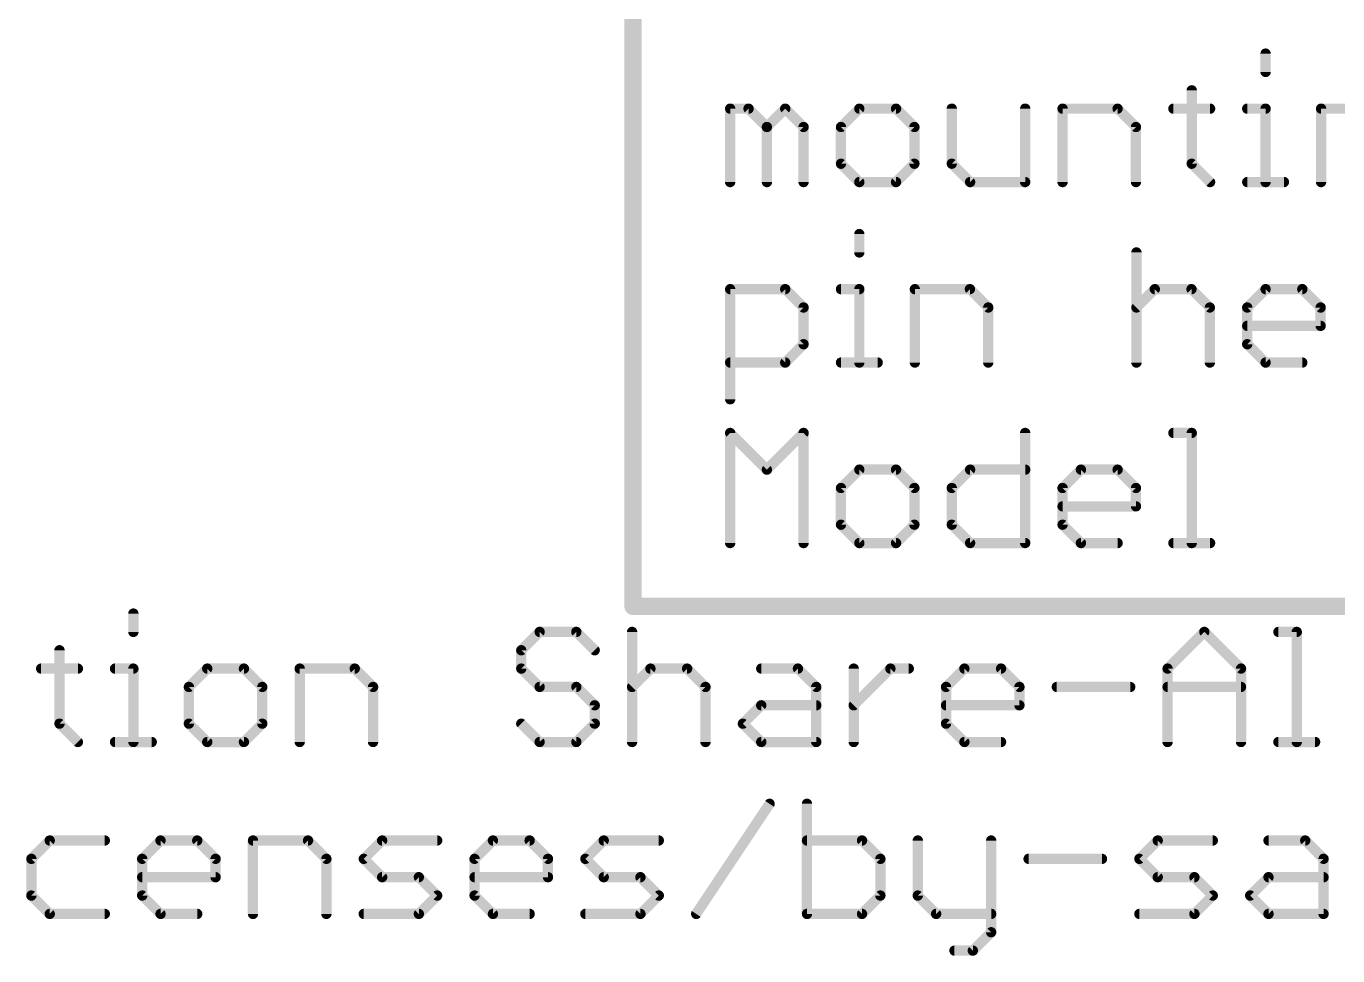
# Model space of a CAD drawing. Extents: x -1 to 129, y -23 to 41.
# Drawn here: x 69.42 to 88.8, y -18.32 to -4.59 of the extents above; entities that cross this region are included whole.
import ezdxf

# ---------------------------------------------------------------- set-up
doc = ezdxf.new("R2010")
doc.units = 0
doc.layers.add('51', color=53, linetype='CONTINUOUS')

msp = doc.modelspace()

# ---------------------------------------------------------------- linework, layer by layer
at = {"layer": '51'}
for points, const_width in [([(78.39, 36.21), (78.39, -13.16)], 0.254), ([(87.7374, -4.9916), (87.7374, -5.2628)], 0.1524), ([(86.646, -5.534), (86.646, -6.6186)], 0.1524), ([(79.8262, -6.8898), (79.8262, -5.8051)], 0.1524), ([(79.8262, -5.8051), (80.0974, -5.8051)], 0.1524), ([(80.0974, -5.8051), (80.3685, -6.0763)], 0.1524), ([(80.3685, -6.0763), (80.6397, -5.8051)], 0.1524), ([(80.6397, -5.8051), (80.9109, -6.0763)], 0.1524), ([(81.7345, -5.8051), (81.4634, -6.0763)], 0.1524), ([(82.2769, -5.8051), (81.7345, -5.8051)], 0.1524), ([(82.548, -6.0763), (82.2769, -5.8051)], 0.1524), ([(83.1005, -5.8051), (83.1005, -6.6186)], 0.1524), ([(84.1852, -6.8898), (84.1852, -5.8051)], 0.1524), ([(84.7377, -6.8898), (84.7377, -5.8051)], 0.1524), ([(84.7377, -5.8051), (85.5512, -5.8051)], 0.1524), ([(85.5512, -5.8051), (85.8223, -6.0763)], 0.1524), ([(86.3748, -5.8051), (86.9172, -5.8051)], 0.1524), ([(87.4663, -5.8051), (87.7374, -5.8051)], 0.1524), ([(87.7374, -5.8051), (87.7374, -6.8898)], 0.1524), ([(88.5577, -6.8898), (88.5577, -5.8051)], 0.1524), ([(88.5577, -5.8051), (89.3712, -5.8051)], 0.1524), ([(80.3685, -6.0763), (80.3685, -6.8898)], 0.1524), ([(80.9109, -6.0763), (80.9109, -6.8898)], 0.1524), ([(81.4634, -6.0763), (81.4634, -6.6186)], 0.1524), ([(82.548, -6.6186), (82.548, -6.0763)], 0.1524), ([(85.8223, -6.0763), (85.8223, -6.8898)], 0.1524), ([(81.4634, -6.6186), (81.7345, -6.8898)], 0.1524), ([(82.2769, -6.8898), (82.548, -6.6186)], 0.1524), ([(83.1005, -6.6186), (83.3717, -6.8898)], 0.1524), ([(86.646, -6.6186), (86.9172, -6.8898)], 0.1524), ([(81.7345, -6.8898), (82.2769, -6.8898)], 0.1524), ([(83.3717, -6.8898), (84.1852, -6.8898)], 0.1524), ([(87.4663, -6.8898), (88.0086, -6.8898)], 0.1524), ([(81.7345, -7.6586), (81.7345, -7.9298)], 0.1524), ([(85.8291, -7.9298), (85.8291, -9.5568)], 0.1524), ([(79.8262, -10.0991), (79.8262, -8.4721)], 0.1524), ([(79.8262, -8.4721), (80.6397, -8.4721)], 0.1524), ([(80.6397, -8.4721), (80.9109, -8.7433)], 0.1524), ([(81.4634, -8.4721), (81.7345, -8.4721)], 0.1524), ([(81.7345, -8.4721), (81.7345, -9.5568)], 0.1524), ([(82.5548, -9.5568), (82.5548, -8.4721)], 0.1524), ([(82.5548, -8.4721), (83.3683, -8.4721)], 0.1524), ([(83.3683, -8.4721), (83.6395, -8.7433)], 0.1524), ([(85.8291, -8.7433), (86.1003, -8.4721)], 0.1524), ([(86.1003, -8.4721), (86.6426, -8.4721)], 0.1524), ([(86.6426, -8.4721), (86.9138, -8.7433)], 0.1524), ([(87.4663, -8.7433), (87.7374, -8.4721)], 0.1524), ([(87.7374, -8.4721), (88.2798, -8.4721)], 0.1524), ([(88.2798, -8.4721), (88.5509, -8.7433)], 0.1524), ([(80.9109, -8.7433), (80.9109, -9.2856)], 0.1524), ([(83.6395, -8.7433), (83.6395, -9.5568)], 0.1524), ([(86.9138, -8.7433), (86.9138, -9.5568)], 0.1524), ([(87.4663, -9.2856), (87.4663, -8.7433)], 0.1524), ([(88.5509, -8.7433), (88.5509, -9.0145)], 0.1524), ([(88.5509, -9.0145), (87.4663, -9.0145)], 0.1524), ([(80.9109, -9.2856), (80.6397, -9.5568)], 0.1524), ([(87.7374, -9.5568), (87.4663, -9.2856)], 0.1524), ([(80.6397, -9.5568), (79.8262, -9.5568)], 0.1524), ([(81.4634, -9.5568), (82.0057, -9.5568)], 0.1524), ([(88.2798, -9.5568), (87.7374, -9.5568)], 0.1524), ([(79.8262, -12.2238), (79.8262, -10.5968)], 0.1524), ([(79.8262, -10.5968), (80.3685, -11.1391)], 0.1524), ([(80.3685, -11.1391), (80.9109, -10.5968)], 0.1524), ([(80.9109, -10.5968), (80.9109, -12.2238)], 0.1524), ([(84.1852, -10.5968), (84.1852, -12.2238)], 0.1524), ([(86.3748, -10.5968), (86.646, -10.5968)], 0.1524), ([(86.646, -10.5968), (86.646, -12.2238)], 0.1524), ([(81.7345, -11.1391), (81.4634, -11.4103)], 0.1524), ([(82.2769, -11.1391), (81.7345, -11.1391)], 0.1524), ([(82.548, -11.4103), (82.2769, -11.1391)], 0.1524), ([(83.1005, -11.4103), (83.3717, -11.1391)], 0.1524), ([(83.3717, -11.1391), (84.1852, -11.1391)], 0.1524), ([(84.7377, -11.4103), (85.0088, -11.1391)], 0.1524), ([(85.0088, -11.1391), (85.5512, -11.1391)], 0.1524), ([(85.5512, -11.1391), (85.8223, -11.4103)], 0.1524), ([(81.4634, -11.4103), (81.4634, -11.9526)], 0.1524), ([(82.548, -11.9526), (82.548, -11.4103)], 0.1524), ([(83.1005, -11.9526), (83.1005, -11.4103)], 0.1524), ([(84.7377, -11.9526), (84.7377, -11.4103)], 0.1524), ([(85.8223, -11.4103), (85.8223, -11.6815)], 0.1524), ([(85.8223, -11.6815), (84.7377, -11.6815)], 0.1524), ([(81.4634, -11.9526), (81.7345, -12.2238)], 0.1524), ([(82.2769, -12.2238), (82.548, -11.9526)], 0.1524), ([(83.3717, -12.2238), (83.1005, -11.9526)], 0.1524), ([(85.0088, -12.2238), (84.7377, -11.9526)], 0.1524), ([(81.7345, -12.2238), (82.2769, -12.2238)], 0.1524), ([(84.1852, -12.2238), (83.3717, -12.2238)], 0.1524), ([(85.5512, -12.2238), (85.0088, -12.2238)], 0.1524), ([(86.3748, -12.2238), (86.9172, -12.2238)], 0.1524), ([(78.39, -13.16), (129.19, -13.16)], 0.254), ([(71.0079, -13.2656), (71.0079, -13.5368)], 0.1524), ([(77.0108, -13.5368), (76.7397, -13.808)], 0.1524), ([(77.5531, -13.5368), (77.0108, -13.5368)], 0.1524), ([(77.8243, -13.808), (77.5531, -13.5368)], 0.1524), ([(78.3768, -13.5368), (78.3768, -15.1638)], 0.1524), ([(86.2897, -14.0791), (86.8321, -13.5368)], 0.1524), ([(86.8321, -13.5368), (87.3744, -14.0791)], 0.1524), ([(87.9269, -13.5368), (88.1981, -13.5368)], 0.1524), ([(88.1981, -13.5368), (88.1981, -15.1638)], 0.1524), ([(69.9165, -13.808), (69.9165, -14.8926)], 0.1524), ([(76.7397, -13.808), (76.7397, -14.0791)], 0.1524), ([(69.6453, -14.0791), (70.1876, -14.0791)], 0.1524), ([(70.7367, -14.0791), (71.0079, -14.0791)], 0.1524), ([(71.0079, -14.0791), (71.0079, -15.1638)], 0.1524), ([(72.0993, -14.0791), (71.8282, -14.3503)], 0.1524), ([(72.6417, -14.0791), (72.0993, -14.0791)], 0.1524), ([(72.9128, -14.3503), (72.6417, -14.0791)], 0.1524), ([(73.4653, -15.1638), (73.4653, -14.0791)], 0.1524), ([(73.4653, -14.0791), (74.2788, -14.0791)], 0.1524), ([(74.2788, -14.0791), (74.55, -14.3503)], 0.1524), ([(76.7397, -14.0791), (77.0108, -14.3503)], 0.1524), ([(78.3768, -14.3503), (78.648, -14.0791)], 0.1524), ([(78.648, -14.0791), (79.1903, -14.0791)], 0.1524), ([(79.1903, -14.0791), (79.4615, -14.3503)], 0.1524), ([(80.2851, -14.0791), (80.8275, -14.0791)], 0.1524), ([(80.8275, -14.0791), (81.0986, -14.3503)], 0.1524), ([(81.6511, -15.1638), (81.6511, -14.0791)], 0.1524), ([(81.6511, -14.6215), (82.1934, -14.0791)], 0.1524), ([(82.1934, -14.0791), (82.4646, -14.0791)], 0.1524), ([(83.0154, -14.3503), (83.2866, -14.0791)], 0.1524), ([(83.2866, -14.0791), (83.8289, -14.0791)], 0.1524), ([(83.8289, -14.0791), (84.1001, -14.3503)], 0.1524), ([(86.2897, -15.1638), (86.2897, -14.0791)], 0.1524), ([(87.3744, -14.0791), (87.3744, -15.1638)], 0.1524), ([(71.8282, -14.3503), (71.8282, -14.8926)], 0.1524), ([(72.9128, -14.8926), (72.9128, -14.3503)], 0.1524), ([(74.55, -14.3503), (74.55, -15.1638)], 0.1524), ([(77.0108, -14.3503), (77.5531, -14.3503)], 0.1524), ([(77.5531, -14.3503), (77.8243, -14.6215)], 0.1524), ([(79.4615, -14.3503), (79.4615, -15.1638)], 0.1524), ([(81.0986, -14.3503), (81.0986, -15.1638)], 0.1524), ([(83.0154, -14.8926), (83.0154, -14.3503)], 0.1524), ([(84.1001, -14.3503), (84.1001, -14.6215)], 0.1524), ([(84.6526, -14.3503), (85.7372, -14.3503)], 0.1524), ([(86.2897, -14.3503), (87.3744, -14.3503)], 0.1524), ([(77.8243, -14.6215), (77.8243, -14.8926)], 0.1524), ([(80.014, -14.8926), (80.2851, -14.6215)], 0.1524), ([(80.2851, -14.6215), (81.0986, -14.6215)], 0.1524), ([(84.1001, -14.6215), (83.0154, -14.6215)], 0.1524), ([(69.9165, -14.8926), (70.1876, -15.1638)], 0.1524), ([(71.8282, -14.8926), (72.0993, -15.1638)], 0.1524), ([(72.6417, -15.1638), (72.9128, -14.8926)], 0.1524), ([(77.0108, -15.1638), (76.7397, -14.8926)], 0.1524), ([(77.8243, -14.8926), (77.5531, -15.1638)], 0.1524), ([(80.2851, -15.1638), (80.014, -14.8926)], 0.1524), ([(83.2866, -15.1638), (83.0154, -14.8926)], 0.1524), ([(70.7367, -15.1638), (71.2791, -15.1638)], 0.1524), ([(72.0993, -15.1638), (72.6417, -15.1638)], 0.1524), ([(77.5531, -15.1638), (77.0108, -15.1638)], 0.1524), ([(81.0986, -15.1638), (80.2851, -15.1638)], 0.1524), ([(83.8289, -15.1638), (83.2866, -15.1638)], 0.1524), ([(87.9269, -15.1638), (88.4692, -15.1638)], 0.1524), ([(79.3238, -17.7038), (80.4085, -16.0768)], 0.1524), ([(80.9609, -16.0768), (80.9609, -17.7038)], 0.1524), ([(69.772, -16.6191), (69.5009, -16.8903)], 0.1524), ([(70.5855, -16.6191), (69.772, -16.6191)], 0.1524), ([(71.138, -16.8903), (71.4092, -16.6191)], 0.1524), ([(71.4092, -16.6191), (71.9515, -16.6191)], 0.1524), ([(71.9515, -16.6191), (72.2227, -16.8903)], 0.1524), ([(72.7752, -17.7038), (72.7752, -16.6191)], 0.1524), ([(72.7752, -16.6191), (73.5887, -16.6191)], 0.1524), ([(73.5887, -16.6191), (73.8598, -16.8903)], 0.1524), ([(74.4123, -16.8903), (74.6835, -16.6191)], 0.1524), ([(74.6835, -16.6191), (75.497, -16.6191)], 0.1524), ([(76.0495, -16.8903), (76.3206, -16.6191)], 0.1524), ([(76.3206, -16.6191), (76.863, -16.6191)], 0.1524), ([(76.863, -16.6191), (77.1341, -16.8903)], 0.1524), ([(77.6866, -16.8903), (77.9578, -16.6191)], 0.1524), ([(77.9578, -16.6191), (78.7713, -16.6191)], 0.1524), ([(81.7744, -16.6191), (80.9609, -16.6191)], 0.1524), ([(82.0456, -16.8903), (81.7744, -16.6191)], 0.1524), ([(82.5981, -16.6191), (82.5981, -17.4326)], 0.1524), ([(83.6828, -16.6191), (83.6828, -17.975)], 0.1524), ([(85.8724, -16.8903), (86.1436, -16.6191)], 0.1524), ([(86.1436, -16.6191), (86.9571, -16.6191)], 0.1524), ([(87.7807, -16.6191), (88.3231, -16.6191)], 0.1524), ([(88.3231, -16.6191), (88.5942, -16.8903)], 0.1524), ([(69.5009, -16.8903), (69.5009, -17.4326)], 0.1524), ([(71.138, -17.4326), (71.138, -16.8903)], 0.1524), ([(72.2227, -16.8903), (72.2227, -17.1615)], 0.1524), ([(73.8598, -16.8903), (73.8598, -17.7038)], 0.1524), ([(74.6835, -17.1615), (74.4123, -16.8903)], 0.1524), ([(76.0495, -17.4326), (76.0495, -16.8903)], 0.1524), ([(77.1341, -16.8903), (77.1341, -17.1615)], 0.1524), ([(77.9578, -17.1615), (77.6866, -16.8903)], 0.1524), ([(82.0456, -17.4326), (82.0456, -16.8903)], 0.1524), ([(84.2353, -16.8903), (85.3199, -16.8903)], 0.1524), ([(86.1436, -17.1615), (85.8724, -16.8903)], 0.1524), ([(88.5942, -16.8903), (88.5942, -17.7038)], 0.1524), ([(72.2227, -17.1615), (71.138, -17.1615)], 0.1524), ([(75.2258, -17.1615), (74.6835, -17.1615)], 0.1524), ([(75.497, -17.4326), (75.2258, -17.1615)], 0.1524), ([(77.1341, -17.1615), (76.0495, -17.1615)], 0.1524), ([(78.5001, -17.1615), (77.9578, -17.1615)], 0.1524), ([(78.7713, -17.4326), (78.5001, -17.1615)], 0.1524), ([(86.6859, -17.1615), (86.1436, -17.1615)], 0.1524), ([(86.9571, -17.4326), (86.6859, -17.1615)], 0.1524), ([(87.5096, -17.4326), (87.7807, -17.1615)], 0.1524), ([(87.7807, -17.1615), (88.5942, -17.1615)], 0.1524), ([(69.5009, -17.4326), (69.772, -17.7038)], 0.1524), ([(71.4092, -17.7038), (71.138, -17.4326)], 0.1524), ([(75.2258, -17.7038), (75.497, -17.4326)], 0.1524), ([(76.3206, -17.7038), (76.0495, -17.4326)], 0.1524), ([(78.5001, -17.7038), (78.7713, -17.4326)], 0.1524), ([(81.7744, -17.7038), (82.0456, -17.4326)], 0.1524), ([(82.5981, -17.4326), (82.8693, -17.7038)], 0.1524), ([(86.6859, -17.7038), (86.9571, -17.4326)], 0.1524), ([(87.7807, -17.7038), (87.5096, -17.4326)], 0.1524), ([(69.772, -17.7038), (70.5855, -17.7038)], 0.1524), ([(71.9515, -17.7038), (71.4092, -17.7038)], 0.1524), ([(74.4123, -17.7038), (75.2258, -17.7038)], 0.1524), ([(76.863, -17.7038), (76.3206, -17.7038)], 0.1524), ([(77.6866, -17.7038), (78.5001, -17.7038)], 0.1524), ([(80.9609, -17.7038), (81.7744, -17.7038)], 0.1524), ([(82.8693, -17.7038), (83.6828, -17.7038)], 0.1524), ([(85.8724, -17.7038), (86.6859, -17.7038)], 0.1524), ([(88.5942, -17.7038), (87.7807, -17.7038)], 0.1524), ([(83.6828, -17.975), (83.4116, -18.2461)], 0.1524), ([(83.4116, -18.2461), (83.1404, -18.2461)], 0.1524)]:
    msp.add_lwpolyline(points, dxfattribs=dict(at, const_width=const_width))
for points, const_width in [([(87.7755, -4.9916, 1), (87.6993, -4.9916)], 0.0762), ([(87.6993, -5.2628, 1), (87.7755, -5.2628)], 0.0762), ([(86.6841, -5.534, 1), (86.6079, -5.534)], 0.0762), ([(79.8643, -5.8051, 1), (79.7881, -5.8051)], 0.0762), ([(79.8262, -5.767, 1), (79.8262, -5.8432)], 0.0762), ([(80.1243, -5.7782, 1), (80.0704, -5.8321)], 0.0762), ([(80.0974, -5.8432, 1), (80.0974, -5.767)], 0.0762), ([(80.6666, -5.7782, 1), (80.6128, -5.8321)], 0.0762), ([(80.6666, -5.8321, 1), (80.6128, -5.7782)], 0.0762), ([(81.7345, -5.767, 1), (81.7345, -5.8432)], 0.0762), ([(81.7615, -5.8321, 1), (81.7076, -5.7782)], 0.0762), ([(82.3038, -5.7782, 1), (82.2499, -5.8321)], 0.0762), ([(82.2769, -5.8432, 1), (82.2769, -5.767)], 0.0762), ([(83.1386, -5.8051, 1), (83.0624, -5.8051)], 0.0762), ([(84.2233, -5.8051, 1), (84.1471, -5.8051)], 0.0762), ([(84.7758, -5.8051, 1), (84.6996, -5.8051)], 0.0762), ([(84.7377, -5.767, 1), (84.7377, -5.8432)], 0.0762), ([(85.5781, -5.7782, 1), (85.5242, -5.8321)], 0.0762), ([(85.5512, -5.8432, 1), (85.5512, -5.767)], 0.0762), ([(86.3748, -5.767, 1), (86.3748, -5.8432)], 0.0762), ([(86.9172, -5.8432, 1), (86.9172, -5.767)], 0.0762), ([(87.4663, -5.767, 1), (87.4663, -5.8432)], 0.0762), ([(87.7755, -5.8051, 1), (87.6993, -5.8051)], 0.0762), ([(87.7374, -5.8432, 1), (87.7374, -5.767)], 0.0762), ([(88.5958, -5.8051, 1), (88.5196, -5.8051)], 0.0762), ([(88.5577, -5.767, 1), (88.5577, -5.8432)], 0.0762), ([(80.4066, -6.0763, 1), (80.3304, -6.0763)], 0.0762), ([(80.949, -6.0763, 1), (80.8728, -6.0763)], 0.0762), ([(81.5015, -6.0763, 1), (81.4253, -6.0763)], 0.0762), ([(82.5861, -6.0763, 1), (82.5099, -6.0763)], 0.0762), ([(85.8604, -6.0763, 1), (85.7842, -6.0763)], 0.0762), ([(80.3416, -6.0494, 1), (80.3955, -6.1032)], 0.0762), ([(80.3416, -6.1032, 1), (80.3955, -6.0494)], 0.0762), ([(80.8839, -6.1032, 1), (80.9378, -6.0494)], 0.0762), ([(81.4364, -6.0494, 1), (81.4903, -6.1032)], 0.0762), ([(82.5211, -6.1032, 1), (82.575, -6.0494)], 0.0762), ([(85.7954, -6.1032, 1), (85.8493, -6.0494)], 0.0762), ([(81.4903, -6.5917, 1), (81.4364, -6.6456)], 0.0762), ([(81.4253, -6.6186, 1), (81.5015, -6.6186)], 0.0762), ([(82.5099, -6.6186, 1), (82.5861, -6.6186)], 0.0762), ([(82.575, -6.6456, 1), (82.5211, -6.5917)], 0.0762), ([(83.1275, -6.5917, 1), (83.0736, -6.6456)], 0.0762), ([(83.0624, -6.6186, 1), (83.1386, -6.6186)], 0.0762), ([(86.6729, -6.5917, 1), (86.619, -6.6456)], 0.0762), ([(86.6079, -6.6186, 1), (86.6841, -6.6186)], 0.0762), ([(79.7881, -6.8898, 1), (79.8643, -6.8898)], 0.0762), ([(80.3304, -6.8898, 1), (80.4066, -6.8898)], 0.0762), ([(80.8728, -6.8898, 1), (80.949, -6.8898)], 0.0762), ([(81.7345, -6.8517, 1), (81.7345, -6.9279)], 0.0762), ([(81.7076, -6.9167, 1), (81.7615, -6.8629)], 0.0762), ([(82.2499, -6.8629, 1), (82.3038, -6.9167)], 0.0762), ([(82.2769, -6.9279, 1), (82.2769, -6.8517)], 0.0762), ([(83.3717, -6.8517, 1), (83.3717, -6.9279)], 0.0762), ([(83.3447, -6.9167, 1), (83.3986, -6.8629)], 0.0762), ([(84.1471, -6.8898, 1), (84.2233, -6.8898)], 0.0762), ([(84.1852, -6.9279, 1), (84.1852, -6.8517)], 0.0762), ([(84.6996, -6.8898, 1), (84.7758, -6.8898)], 0.0762), ([(85.7842, -6.8898, 1), (85.8604, -6.8898)], 0.0762), ([(86.8902, -6.9167, 1), (86.9441, -6.8629)], 0.0762), ([(87.4663, -6.8517, 1), (87.4663, -6.9279)], 0.0762), ([(87.6993, -6.8898, 1), (87.7755, -6.8898)], 0.0762), ([(88.0086, -6.9279, 1), (88.0086, -6.8517)], 0.0762), ([(88.5196, -6.8898, 1), (88.5958, -6.8898)], 0.0762), ([(81.7726, -7.6586, 1), (81.6964, -7.6586)], 0.0762), ([(81.6964, -7.9298, 1), (81.7726, -7.9298)], 0.0762), ([(85.8672, -7.9298, 1), (85.791, -7.9298)], 0.0762), ([(79.8643, -8.4721, 1), (79.7881, -8.4721)], 0.0762), ([(79.8262, -8.434, 1), (79.8262, -8.5102)], 0.0762), ([(80.6666, -8.4452, 1), (80.6128, -8.4991)], 0.0762), ([(80.6397, -8.5102, 1), (80.6397, -8.434)], 0.0762), ([(81.4634, -8.434, 1), (81.4634, -8.5102)], 0.0762), ([(81.7726, -8.4721, 1), (81.6964, -8.4721)], 0.0762), ([(81.7345, -8.5102, 1), (81.7345, -8.434)], 0.0762), ([(82.5929, -8.4721, 1), (82.5167, -8.4721)], 0.0762), ([(82.5548, -8.434, 1), (82.5548, -8.5102)], 0.0762), ([(83.3952, -8.4452, 1), (83.3413, -8.4991)], 0.0762), ([(83.3683, -8.5102, 1), (83.3683, -8.434)], 0.0762), ([(86.1003, -8.434, 1), (86.1003, -8.5102)], 0.0762), ([(86.1272, -8.4991, 1), (86.0733, -8.4452)], 0.0762), ([(86.6695, -8.4452, 1), (86.6157, -8.4991)], 0.0762), ([(86.6426, -8.5102, 1), (86.6426, -8.434)], 0.0762), ([(87.7374, -8.434, 1), (87.7374, -8.5102)], 0.0762), ([(87.7644, -8.4991, 1), (87.7105, -8.4452)], 0.0762), ([(88.3067, -8.4452, 1), (88.2528, -8.4991)], 0.0762), ([(88.2798, -8.5102, 1), (88.2798, -8.434)], 0.0762), ([(80.949, -8.7433, 1), (80.8728, -8.7433)], 0.0762), ([(80.8839, -8.7702, 1), (80.9378, -8.7164)], 0.0762), ([(83.6776, -8.7433, 1), (83.6014, -8.7433)], 0.0762), ([(83.6125, -8.7702, 1), (83.6664, -8.7164)], 0.0762), ([(85.8022, -8.7164, 1), (85.856, -8.7702)], 0.0762), ([(86.9519, -8.7433, 1), (86.8757, -8.7433)], 0.0762), ([(86.8868, -8.7702, 1), (86.9407, -8.7164)], 0.0762), ([(87.5044, -8.7433, 1), (87.4282, -8.7433)], 0.0762), ([(87.4393, -8.7164, 1), (87.4932, -8.7702)], 0.0762), ([(88.589, -8.7433, 1), (88.5128, -8.7433)], 0.0762), ([(88.524, -8.7702, 1), (88.5779, -8.7164)], 0.0762), ([(87.4663, -8.9764, 1), (87.4663, -9.0526)], 0.0762), ([(88.5128, -9.0145, 1), (88.589, -9.0145)], 0.0762), ([(88.5509, -9.0526, 1), (88.5509, -8.9764)], 0.0762), ([(80.8728, -9.2856, 1), (80.949, -9.2856)], 0.0762), ([(80.9378, -9.3126, 1), (80.8839, -9.2587)], 0.0762), ([(87.4932, -9.2587, 1), (87.4393, -9.3126)], 0.0762), ([(87.4282, -9.2856, 1), (87.5044, -9.2856)], 0.0762), ([(79.8262, -9.5187, 1), (79.8262, -9.5949)], 0.0762), ([(80.6128, -9.5299, 1), (80.6666, -9.5837)], 0.0762), ([(80.6397, -9.5949, 1), (80.6397, -9.5187)], 0.0762), ([(81.4634, -9.5187, 1), (81.4634, -9.5949)], 0.0762), ([(82.0057, -9.5949, 1), (82.0057, -9.5187)], 0.0762), ([(87.7374, -9.5187, 1), (87.7374, -9.5949)], 0.0762), ([(87.7105, -9.5837, 1), (87.7644, -9.5299)], 0.0762), ([(88.2798, -9.5949, 1), (88.2798, -9.5187)], 0.0762), ([(81.6964, -9.5568, 1), (81.7726, -9.5568)], 0.0762), ([(82.5167, -9.5568, 1), (82.5929, -9.5568)], 0.0762), ([(83.6014, -9.5568, 1), (83.6776, -9.5568)], 0.0762), ([(85.791, -9.5568, 1), (85.8672, -9.5568)], 0.0762), ([(86.8757, -9.5568, 1), (86.9519, -9.5568)], 0.0762), ([(79.7881, -10.0991, 1), (79.8643, -10.0991)], 0.0762), ([(79.8643, -10.5968, 1), (79.7881, -10.5968)], 0.0762), ([(79.8531, -10.5699, 1), (79.7993, -10.6238)], 0.0762), ([(80.949, -10.5968, 1), (80.8728, -10.5968)], 0.0762), ([(80.9378, -10.6238, 1), (80.8839, -10.5699)], 0.0762), ([(84.2233, -10.5968, 1), (84.1471, -10.5968)], 0.0762), ([(86.3748, -10.5587, 1), (86.3748, -10.6349)], 0.0762), ([(86.6841, -10.5968, 1), (86.6079, -10.5968)], 0.0762), ([(86.646, -10.6349, 1), (86.646, -10.5587)], 0.0762), ([(80.3416, -11.1122, 1), (80.3955, -11.1661)], 0.0762), ([(80.3416, -11.1661, 1), (80.3955, -11.1122)], 0.0762), ([(81.7345, -11.101, 1), (81.7345, -11.1772)], 0.0762), ([(81.7615, -11.1661, 1), (81.7076, -11.1122)], 0.0762), ([(82.3038, -11.1122, 1), (82.2499, -11.1661)], 0.0762), ([(82.2769, -11.1772, 1), (82.2769, -11.101)], 0.0762), ([(83.3717, -11.101, 1), (83.3717, -11.1772)], 0.0762), ([(83.3986, -11.1661, 1), (83.3447, -11.1122)], 0.0762), ([(84.1852, -11.1772, 1), (84.1852, -11.101)], 0.0762), ([(85.0088, -11.101, 1), (85.0088, -11.1772)], 0.0762), ([(85.0358, -11.1661, 1), (84.9819, -11.1122)], 0.0762), ([(85.5781, -11.1122, 1), (85.5242, -11.1661)], 0.0762), ([(85.5512, -11.1772, 1), (85.5512, -11.101)], 0.0762), ([(81.5015, -11.4103, 1), (81.4253, -11.4103)], 0.0762), ([(81.4364, -11.3834, 1), (81.4903, -11.4372)], 0.0762), ([(82.5861, -11.4103, 1), (82.5099, -11.4103)], 0.0762), ([(82.5211, -11.4372, 1), (82.575, -11.3834)], 0.0762), ([(83.1386, -11.4103, 1), (83.0624, -11.4103)], 0.0762), ([(83.0736, -11.3834, 1), (83.1275, -11.4372)], 0.0762), ([(84.7758, -11.4103, 1), (84.6996, -11.4103)], 0.0762), ([(84.7107, -11.3834, 1), (84.7646, -11.4372)], 0.0762), ([(85.8604, -11.4103, 1), (85.7842, -11.4103)], 0.0762), ([(85.7954, -11.4372, 1), (85.8493, -11.3834)], 0.0762), ([(84.7377, -11.6434, 1), (84.7377, -11.7196)], 0.0762), ([(85.8223, -11.7196, 1), (85.8223, -11.6434)], 0.0762), ([(85.7842, -11.6815, 1), (85.8604, -11.6815)], 0.0762), ([(81.4903, -11.9257, 1), (81.4364, -11.9796)], 0.0762), ([(81.4253, -11.9526, 1), (81.5015, -11.9526)], 0.0762), ([(82.5099, -11.9526, 1), (82.5861, -11.9526)], 0.0762), ([(82.575, -11.9796, 1), (82.5211, -11.9257)], 0.0762), ([(83.1275, -11.9257, 1), (83.0736, -11.9796)], 0.0762), ([(83.0624, -11.9526, 1), (83.1386, -11.9526)], 0.0762), ([(84.7646, -11.9257, 1), (84.7107, -11.9796)], 0.0762), ([(84.6996, -11.9526, 1), (84.7758, -11.9526)], 0.0762), ([(79.7881, -12.2238, 1), (79.8643, -12.2238)], 0.0762), ([(80.8728, -12.2238, 1), (80.949, -12.2238)], 0.0762), ([(81.7345, -12.1857, 1), (81.7345, -12.2619)], 0.0762), ([(81.7076, -12.2507, 1), (81.7615, -12.1969)], 0.0762), ([(82.2499, -12.1969, 1), (82.3038, -12.2507)], 0.0762), ([(82.2769, -12.2619, 1), (82.2769, -12.1857)], 0.0762), ([(83.3717, -12.1857, 1), (83.3717, -12.2619)], 0.0762), ([(83.3447, -12.2507, 1), (83.3986, -12.1969)], 0.0762), ([(84.1471, -12.2238, 1), (84.2233, -12.2238)], 0.0762), ([(84.1852, -12.2619, 1), (84.1852, -12.1857)], 0.0762), ([(85.0088, -12.1857, 1), (85.0088, -12.2619)], 0.0762), ([(84.9819, -12.2507, 1), (85.0358, -12.1969)], 0.0762), ([(85.5512, -12.2619, 1), (85.5512, -12.1857)], 0.0762), ([(86.3748, -12.1857, 1), (86.3748, -12.2619)], 0.0762), ([(86.6079, -12.2238, 1), (86.6841, -12.2238)], 0.0762), ([(86.9172, -12.2619, 1), (86.9172, -12.1857)], 0.0762), ([(78.39, -13.0965, 1), (78.39, -13.2235)], 0.127), ([(78.3265, -13.16, 1), (78.4535, -13.16)], 0.127), ([(71.046, -13.2656, 1), (70.9698, -13.2656)], 0.0762), ([(70.9698, -13.5368, 1), (71.046, -13.5368)], 0.0762), ([(77.0108, -13.4987, 1), (77.0108, -13.5749)], 0.0762), ([(77.0378, -13.5638, 1), (76.9839, -13.5099)], 0.0762), ([(77.5801, -13.5099, 1), (77.5262, -13.5638)], 0.0762), ([(77.5531, -13.5749, 1), (77.5531, -13.4987)], 0.0762), ([(78.4149, -13.5368, 1), (78.3387, -13.5368)], 0.0762), ([(86.859, -13.5099, 1), (86.8051, -13.5638)], 0.0762), ([(86.859, -13.5638, 1), (86.8051, -13.5099)], 0.0762), ([(87.9269, -13.4987, 1), (87.9269, -13.5749)], 0.0762), ([(88.2362, -13.5368, 1), (88.16, -13.5368)], 0.0762), ([(88.1981, -13.5749, 1), (88.1981, -13.4987)], 0.0762), ([(69.9546, -13.808, 1), (69.8784, -13.808)], 0.0762), ([(76.7127, -13.781, 1), (76.7666, -13.8349)], 0.0762), ([(76.7778, -13.808, 1), (76.7016, -13.808)], 0.0762), ([(77.7974, -13.8349, 1), (77.8513, -13.781)], 0.0762), ([(69.6453, -14.041, 1), (69.6453, -14.1172)], 0.0762), ([(70.1876, -14.1172, 1), (70.1876, -14.041)], 0.0762), ([(70.7367, -14.041, 1), (70.7367, -14.1172)], 0.0762), ([(71.046, -14.0791, 1), (70.9698, -14.0791)], 0.0762), ([(71.0079, -14.1172, 1), (71.0079, -14.041)], 0.0762), ([(72.0993, -14.041, 1), (72.0993, -14.1172)], 0.0762), ([(72.1263, -14.1061, 1), (72.0724, -14.0522)], 0.0762), ([(72.6686, -14.0522, 1), (72.6147, -14.1061)], 0.0762), ([(72.6417, -14.1172, 1), (72.6417, -14.041)], 0.0762), ([(73.5034, -14.0791, 1), (73.4272, -14.0791)], 0.0762), ([(73.4653, -14.041, 1), (73.4653, -14.1172)], 0.0762), ([(74.3058, -14.0522, 1), (74.2519, -14.1061)], 0.0762), ([(74.2788, -14.1172, 1), (74.2788, -14.041)], 0.0762), ([(76.7666, -14.0522, 1), (76.7127, -14.1061)], 0.0762), ([(76.7016, -14.0791, 1), (76.7778, -14.0791)], 0.0762), ([(78.648, -14.041, 1), (78.648, -14.1172)], 0.0762), ([(78.6749, -14.1061, 1), (78.621, -14.0522)], 0.0762), ([(79.2172, -14.0522, 1), (79.1634, -14.1061)], 0.0762), ([(79.1903, -14.1172, 1), (79.1903, -14.041)], 0.0762), ([(80.2851, -14.041, 1), (80.2851, -14.1172)], 0.0762), ([(80.8544, -14.0522, 1), (80.8005, -14.1061)], 0.0762), ([(80.8275, -14.1172, 1), (80.8275, -14.041)], 0.0762), ([(81.6892, -14.0791, 1), (81.613, -14.0791)], 0.0762), ([(82.1934, -14.041, 1), (82.1934, -14.1172)], 0.0762), ([(82.2204, -14.1061, 1), (82.1665, -14.0522)], 0.0762), ([(82.4646, -14.1172, 1), (82.4646, -14.041)], 0.0762), ([(83.2866, -14.041, 1), (83.2866, -14.1172)], 0.0762), ([(83.3135, -14.1061, 1), (83.2596, -14.0522)], 0.0762), ([(83.8559, -14.0522, 1), (83.802, -14.1061)], 0.0762), ([(83.8289, -14.1172, 1), (83.8289, -14.041)], 0.0762), ([(86.3278, -14.0791, 1), (86.2516, -14.0791)], 0.0762), ([(86.2628, -14.0522, 1), (86.3167, -14.1061)], 0.0762), ([(87.4125, -14.0791, 1), (87.3363, -14.0791)], 0.0762), ([(87.3474, -14.1061, 1), (87.4013, -14.0522)], 0.0762), ([(71.8663, -14.3503, 1), (71.7901, -14.3503)], 0.0762), ([(71.8012, -14.3234, 1), (71.8551, -14.3772)], 0.0762), ([(72.9509, -14.3503, 1), (72.8747, -14.3503)], 0.0762), ([(72.8859, -14.3772, 1), (72.9398, -14.3234)], 0.0762), ([(74.5881, -14.3503, 1), (74.5119, -14.3503)], 0.0762), ([(74.5231, -14.3772, 1), (74.5769, -14.3234)], 0.0762), ([(77.0108, -14.3122, 1), (77.0108, -14.3884)], 0.0762), ([(76.9839, -14.3772, 1), (77.0378, -14.3234)], 0.0762), ([(77.5801, -14.3234, 1), (77.5262, -14.3772)], 0.0762), ([(77.5531, -14.3884, 1), (77.5531, -14.3122)], 0.0762), ([(78.3499, -14.3234, 1), (78.4038, -14.3772)], 0.0762), ([(79.4996, -14.3503, 1), (79.4234, -14.3503)], 0.0762), ([(79.4345, -14.3772, 1), (79.4884, -14.3234)], 0.0762), ([(81.1367, -14.3503, 1), (81.0605, -14.3503)], 0.0762), ([(81.0717, -14.3772, 1), (81.1256, -14.3234)], 0.0762), ([(83.0535, -14.3503, 1), (82.9773, -14.3503)], 0.0762), ([(82.9885, -14.3234, 1), (83.0424, -14.3772)], 0.0762), ([(84.1382, -14.3503, 1), (84.062, -14.3503)], 0.0762), ([(84.0731, -14.3772, 1), (84.127, -14.3234)], 0.0762), ([(84.6526, -14.3122, 1), (84.6526, -14.3884)], 0.0762), ([(85.7372, -14.3884, 1), (85.7372, -14.3122)], 0.0762), ([(86.2897, -14.3122, 1), (86.2897, -14.3884)], 0.0762), ([(87.3744, -14.3884, 1), (87.3744, -14.3122)], 0.0762), ([(77.8624, -14.6215, 1), (77.7862, -14.6215)], 0.0762), ([(77.7974, -14.6484, 1), (77.8513, -14.5945)], 0.0762), ([(80.2851, -14.5834, 1), (80.2851, -14.6596)], 0.0762), ([(80.3121, -14.6484, 1), (80.2582, -14.5945)], 0.0762), ([(81.0986, -14.6596, 1), (81.0986, -14.5834)], 0.0762), ([(81.6242, -14.5945, 1), (81.6781, -14.6484)], 0.0762), ([(83.0154, -14.5834, 1), (83.0154, -14.6596)], 0.0762), ([(84.062, -14.6215, 1), (84.1382, -14.6215)], 0.0762), ([(84.1001, -14.6596, 1), (84.1001, -14.5834)], 0.0762), ([(69.9434, -14.8657, 1), (69.8895, -14.9196)], 0.0762), ([(69.8784, -14.8926, 1), (69.9546, -14.8926)], 0.0762), ([(71.8551, -14.8657, 1), (71.8012, -14.9196)], 0.0762), ([(71.7901, -14.8926, 1), (71.8663, -14.8926)], 0.0762), ([(72.8747, -14.8926, 1), (72.9509, -14.8926)], 0.0762), ([(72.9398, -14.9196, 1), (72.8859, -14.8657)], 0.0762), ([(76.7666, -14.8657, 1), (76.7127, -14.9196)], 0.0762), ([(77.7862, -14.8926, 1), (77.8624, -14.8926)], 0.0762), ([(77.8513, -14.9196, 1), (77.7974, -14.8657)], 0.0762), ([(80.0409, -14.8657, 1), (79.987, -14.9196)], 0.0762), ([(79.987, -14.8657, 1), (80.0409, -14.9196)], 0.0762), ([(83.0424, -14.8657, 1), (82.9885, -14.9196)], 0.0762), ([(82.9773, -14.8926, 1), (83.0535, -14.8926)], 0.0762), ([(70.1607, -15.1907, 1), (70.2146, -15.1369)], 0.0762), ([(70.7367, -15.1257, 1), (70.7367, -15.2019)], 0.0762), ([(71.2791, -15.2019, 1), (71.2791, -15.1257)], 0.0762), ([(72.0993, -15.1257, 1), (72.0993, -15.2019)], 0.0762), ([(72.0724, -15.1907, 1), (72.1263, -15.1369)], 0.0762), ([(72.6147, -15.1369, 1), (72.6686, -15.1907)], 0.0762), ([(72.6417, -15.2019, 1), (72.6417, -15.1257)], 0.0762), ([(77.0108, -15.1257, 1), (77.0108, -15.2019)], 0.0762), ([(76.9839, -15.1907, 1), (77.0378, -15.1369)], 0.0762), ([(77.5262, -15.1369, 1), (77.5801, -15.1907)], 0.0762), ([(77.5531, -15.2019, 1), (77.5531, -15.1257)], 0.0762), ([(80.2851, -15.1257, 1), (80.2851, -15.2019)], 0.0762), ([(80.2582, -15.1907, 1), (80.3121, -15.1369)], 0.0762), ([(81.0986, -15.2019, 1), (81.0986, -15.1257)], 0.0762), ([(83.2866, -15.1257, 1), (83.2866, -15.2019)], 0.0762), ([(83.2596, -15.1907, 1), (83.3135, -15.1369)], 0.0762), ([(83.8289, -15.2019, 1), (83.8289, -15.1257)], 0.0762), ([(87.9269, -15.1257, 1), (87.9269, -15.2019)], 0.0762), ([(88.4692, -15.2019, 1), (88.4692, -15.1257)], 0.0762), ([(70.9698, -15.1638, 1), (71.046, -15.1638)], 0.0762), ([(73.4272, -15.1638, 1), (73.5034, -15.1638)], 0.0762), ([(74.5119, -15.1638, 1), (74.5881, -15.1638)], 0.0762), ([(78.3387, -15.1638, 1), (78.4149, -15.1638)], 0.0762), ([(79.4234, -15.1638, 1), (79.4996, -15.1638)], 0.0762), ([(81.0605, -15.1638, 1), (81.1367, -15.1638)], 0.0762), ([(81.613, -15.1638, 1), (81.6892, -15.1638)], 0.0762), ([(86.2516, -15.1638, 1), (86.3278, -15.1638)], 0.0762), ([(87.3363, -15.1638, 1), (87.4125, -15.1638)], 0.0762), ([(88.16, -15.1638, 1), (88.2362, -15.1638)], 0.0762), ([(80.4402, -16.0979, 1), (80.3768, -16.0557)], 0.0762), ([(80.999, -16.0768, 1), (80.9228, -16.0768)], 0.0762), ([(69.772, -16.581, 1), (69.772, -16.6572)], 0.0762), ([(69.799, -16.6461, 1), (69.7451, -16.5922)], 0.0762), ([(70.5855, -16.6572, 1), (70.5855, -16.581)], 0.0762), ([(71.4092, -16.581, 1), (71.4092, -16.6572)], 0.0762), ([(71.4361, -16.6461, 1), (71.3822, -16.5922)], 0.0762), ([(71.9784, -16.5922, 1), (71.9246, -16.6461)], 0.0762), ([(71.9515, -16.6572, 1), (71.9515, -16.581)], 0.0762), ([(72.8133, -16.6191, 1), (72.7371, -16.6191)], 0.0762), ([(72.7752, -16.581, 1), (72.7752, -16.6572)], 0.0762), ([(73.6156, -16.5922, 1), (73.5617, -16.6461)], 0.0762), ([(73.5887, -16.6572, 1), (73.5887, -16.581)], 0.0762), ([(74.6835, -16.581, 1), (74.6835, -16.6572)], 0.0762), ([(74.7104, -16.6461, 1), (74.6565, -16.5922)], 0.0762), ([(75.497, -16.6572, 1), (75.497, -16.581)], 0.0762), ([(76.3206, -16.581, 1), (76.3206, -16.6572)], 0.0762), ([(76.3476, -16.6461, 1), (76.2937, -16.5922)], 0.0762), ([(76.8899, -16.5922, 1), (76.836, -16.6461)], 0.0762), ([(76.863, -16.6572, 1), (76.863, -16.581)], 0.0762), ([(77.9578, -16.581, 1), (77.9578, -16.6572)], 0.0762), ([(77.9847, -16.6461, 1), (77.9309, -16.5922)], 0.0762), ([(78.7713, -16.6572, 1), (78.7713, -16.581)], 0.0762), ([(80.9609, -16.581, 1), (80.9609, -16.6572)], 0.0762), ([(81.8014, -16.5922, 1), (81.7475, -16.6461)], 0.0762), ([(81.7744, -16.6572, 1), (81.7744, -16.581)], 0.0762), ([(82.6362, -16.6191, 1), (82.56, -16.6191)], 0.0762), ([(83.7209, -16.6191, 1), (83.6447, -16.6191)], 0.0762), ([(86.1436, -16.581, 1), (86.1436, -16.6572)], 0.0762), ([(86.1705, -16.6461, 1), (86.1166, -16.5922)], 0.0762), ([(86.9571, -16.6572, 1), (86.9571, -16.581)], 0.0762), ([(87.7807, -16.581, 1), (87.7807, -16.6572)], 0.0762), ([(88.35, -16.5922, 1), (88.2961, -16.6461)], 0.0762), ([(88.3231, -16.6572, 1), (88.3231, -16.581)], 0.0762), ([(69.539, -16.8903, 1), (69.4628, -16.8903)], 0.0762), ([(69.4739, -16.8634, 1), (69.5278, -16.9172)], 0.0762), ([(71.1761, -16.8903, 1), (71.0999, -16.8903)], 0.0762), ([(71.1111, -16.8634, 1), (71.165, -16.9172)], 0.0762), ([(72.2608, -16.8903, 1), (72.1846, -16.8903)], 0.0762), ([(72.1957, -16.9172, 1), (72.2496, -16.8634)], 0.0762), ([(73.8979, -16.8903, 1), (73.8217, -16.8903)], 0.0762), ([(73.8329, -16.9172, 1), (73.8868, -16.8634)], 0.0762), ([(74.4393, -16.8634, 1), (74.3854, -16.9172)], 0.0762), ([(74.3854, -16.8634, 1), (74.4393, -16.9172)], 0.0762), ([(76.0876, -16.8903, 1), (76.0114, -16.8903)], 0.0762), ([(76.0225, -16.8634, 1), (76.0764, -16.9172)], 0.0762), ([(77.1722, -16.8903, 1), (77.096, -16.8903)], 0.0762), ([(77.1072, -16.9172, 1), (77.1611, -16.8634)], 0.0762), ([(77.7136, -16.8634, 1), (77.6597, -16.9172)], 0.0762), ([(77.6597, -16.8634, 1), (77.7136, -16.9172)], 0.0762), ([(82.0837, -16.8903, 1), (82.0075, -16.8903)], 0.0762), ([(82.0187, -16.9172, 1), (82.0726, -16.8634)], 0.0762), ([(84.2353, -16.8522, 1), (84.2353, -16.9284)], 0.0762), ([(85.3199, -16.9284, 1), (85.3199, -16.8522)], 0.0762), ([(85.8994, -16.8634, 1), (85.8455, -16.9172)], 0.0762), ([(85.8455, -16.8634, 1), (85.8994, -16.9172)], 0.0762), ([(88.6323, -16.8903, 1), (88.5561, -16.8903)], 0.0762), ([(88.5673, -16.9172, 1), (88.6212, -16.8634)], 0.0762), ([(71.138, -17.1234, 1), (71.138, -17.1996)], 0.0762), ([(72.1846, -17.1615, 1), (72.2608, -17.1615)], 0.0762), ([(72.2227, -17.1996, 1), (72.2227, -17.1234)], 0.0762), ([(74.6835, -17.1234, 1), (74.6835, -17.1996)], 0.0762), ([(74.6565, -17.1884, 1), (74.7104, -17.1345)], 0.0762), ([(75.2528, -17.1345, 1), (75.1989, -17.1884)], 0.0762), ([(75.2258, -17.1996, 1), (75.2258, -17.1234)], 0.0762), ([(76.0495, -17.1234, 1), (76.0495, -17.1996)], 0.0762), ([(77.096, -17.1615, 1), (77.1722, -17.1615)], 0.0762), ([(77.1341, -17.1996, 1), (77.1341, -17.1234)], 0.0762), ([(77.9578, -17.1234, 1), (77.9578, -17.1996)], 0.0762), ([(77.9309, -17.1884, 1), (77.9847, -17.1345)], 0.0762), ([(78.5271, -17.1345, 1), (78.4732, -17.1884)], 0.0762), ([(78.5001, -17.1996, 1), (78.5001, -17.1234)], 0.0762), ([(86.1436, -17.1234, 1), (86.1436, -17.1996)], 0.0762), ([(86.1166, -17.1884, 1), (86.1705, -17.1345)], 0.0762), ([(86.7129, -17.1345, 1), (86.659, -17.1884)], 0.0762), ([(86.6859, -17.1996, 1), (86.6859, -17.1234)], 0.0762), ([(87.7807, -17.1234, 1), (87.7807, -17.1996)], 0.0762), ([(87.8077, -17.1884, 1), (87.7538, -17.1345)], 0.0762), ([(88.5942, -17.1996, 1), (88.5942, -17.1234)], 0.0762), ([(69.5278, -17.4057, 1), (69.4739, -17.4596)], 0.0762), ([(69.4628, -17.4326, 1), (69.539, -17.4326)], 0.0762), ([(71.165, -17.4057, 1), (71.1111, -17.4596)], 0.0762), ([(71.0999, -17.4326, 1), (71.1761, -17.4326)], 0.0762), ([(75.5239, -17.4596, 1), (75.47, -17.4057)], 0.0762), ([(75.47, -17.4596, 1), (75.5239, -17.4057)], 0.0762), ([(76.0764, -17.4057, 1), (76.0225, -17.4596)], 0.0762), ([(76.0114, -17.4326, 1), (76.0876, -17.4326)], 0.0762), ([(78.7982, -17.4596, 1), (78.7444, -17.4057)], 0.0762), ([(78.7444, -17.4596, 1), (78.7982, -17.4057)], 0.0762), ([(82.0075, -17.4326, 1), (82.0837, -17.4326)], 0.0762), ([(82.0725, -17.4596, 1), (82.0187, -17.4057)], 0.0762), ([(82.625, -17.4057, 1), (82.5712, -17.4596)], 0.0762), ([(82.56, -17.4326, 1), (82.6362, -17.4326)], 0.0762), ([(86.984, -17.4596, 1), (86.9301, -17.4057)], 0.0762), ([(86.9301, -17.4596, 1), (86.984, -17.4057)], 0.0762), ([(87.5365, -17.4057, 1), (87.4826, -17.4596)], 0.0762), ([(87.4826, -17.4057, 1), (87.5365, -17.4596)], 0.0762), ([(69.772, -17.6657, 1), (69.772, -17.7419)], 0.0762), ([(70.5855, -17.7419, 1), (70.5855, -17.6657)], 0.0762), ([(71.4092, -17.6657, 1), (71.4092, -17.7419)], 0.0762), ([(71.9515, -17.7419, 1), (71.9515, -17.6657)], 0.0762), ([(74.4123, -17.6657, 1), (74.4123, -17.7419)], 0.0762), ([(75.2258, -17.7419, 1), (75.2258, -17.6657)], 0.0762), ([(76.3206, -17.6657, 1), (76.3206, -17.7419)], 0.0762), ([(76.863, -17.7419, 1), (76.863, -17.6657)], 0.0762), ([(77.6866, -17.6657, 1), (77.6866, -17.7419)], 0.0762), ([(78.5001, -17.7419, 1), (78.5001, -17.6657)], 0.0762), ([(80.9609, -17.6657, 1), (80.9609, -17.7419)], 0.0762), ([(81.7744, -17.7419, 1), (81.7744, -17.6657)], 0.0762), ([(82.8693, -17.6657, 1), (82.8693, -17.7419)], 0.0762), ([(83.6828, -17.7419, 1), (83.6828, -17.6657)], 0.0762), ([(85.8724, -17.6657, 1), (85.8724, -17.7419)], 0.0762), ([(86.6859, -17.7419, 1), (86.6859, -17.6657)], 0.0762), ([(87.7807, -17.6657, 1), (87.7807, -17.7419)], 0.0762), ([(88.5942, -17.7419, 1), (88.5942, -17.6657)], 0.0762), ([(69.7451, -17.7307, 1), (69.799, -17.6769)], 0.0762), ([(71.3822, -17.7307, 1), (71.4361, -17.6769)], 0.0762), ([(72.7371, -17.7038, 1), (72.8133, -17.7038)], 0.0762), ([(73.8217, -17.7038, 1), (73.8979, -17.7038)], 0.0762), ([(75.1989, -17.6769, 1), (75.2528, -17.7307)], 0.0762), ([(76.2937, -17.7307, 1), (76.3476, -17.6769)], 0.0762), ([(78.4732, -17.6769, 1), (78.5271, -17.7307)], 0.0762), ([(79.2921, -17.6827, 1), (79.3555, -17.7249)], 0.0762), ([(80.9228, -17.7038, 1), (80.999, -17.7038)], 0.0762), ([(81.7475, -17.6769, 1), (81.8014, -17.7307)], 0.0762), ([(82.8423, -17.7307, 1), (82.8962, -17.6769)], 0.0762), ([(86.659, -17.6769, 1), (86.7129, -17.7307)], 0.0762), ([(87.7538, -17.7307, 1), (87.8077, -17.6769)], 0.0762), ([(88.5561, -17.7038, 1), (88.6323, -17.7038)], 0.0762), ([(83.6447, -17.975, 1), (83.7209, -17.975)], 0.0762), ([(83.7097, -18.0019, 1), (83.6558, -17.948)], 0.0762), ([(83.1404, -18.208, 1), (83.1404, -18.2842)], 0.0762), ([(83.3847, -18.2192, 1), (83.4385, -18.2731)], 0.0762), ([(83.4116, -18.2842, 1), (83.4116, -18.208)], 0.0762)]:
    msp.add_lwpolyline(points, format="xyb", dxfattribs=dict(at, const_width=const_width))

doc.saveas('drawing.dxf')
